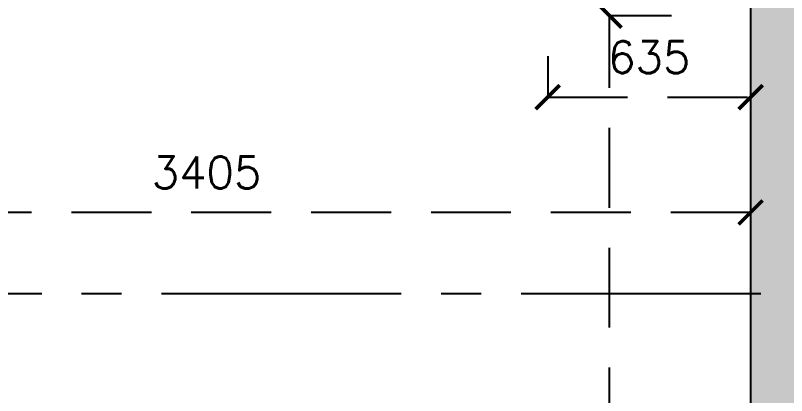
# Model space of a CAD drawing. Header units: millimetres. Extents: x 1124992 to 1258557, y -5767803 to -5695799.
# Drawn here: x 1207452 to 1209865, y -5703513 to -5702325 of the extents above; entities that cross this region are included whole.
import ezdxf

# ---------------------------------------------------------------- set-up
doc = ezdxf.new("R2010")
doc.units = ezdxf.units.MM
doc.header["$LTSCALE"] = 1000
doc.header["$MEASUREMENT"] = 0
for name, pattern in [('$1$AUDIT_D_120904163729-0', [0]), ('$36$HIDDEN', [0.375, 0.25, -0.125]), ('AUDIT_D_120904163729-0', [0]), ('T8(T9 IS SIMILAR) - DIMENSION & TEXTING$0$HIDDEN', [0.375, 0.25, -0.125]), ('T8_REFUGE COLUMNS$0$CENTER2', [1.125, 0.75, -0.125, 0.125, -0.125])]:
    doc.linetypes.add(name, pattern=pattern)
doc.layers.get('0').update_dxf_attribs({"linetype": 'AUDIT_D_120904163729-0'})
for name, color, linetype in [('$0$A-HATCH -160', 251, '$1$AUDIT_D_120904163729-0'), ('$21$A-DIMENSIONS', 2, '$36$HIDDEN'), ('T8(T9 IS SIMILAR) - DIMENSION & TEXTING$0$A-DIMENSIONS', 2, 'T8(T9 IS SIMILAR) - DIMENSION & TEXTING$0$HIDDEN'), ('T8_REFUGE COLUMNS$0$A-CENTERLINE', 193, 'T8_REFUGE COLUMNS$0$CENTER2'), ('T8_REFUGE COLUMNS$0$A-RCC COLS', 3, 'Continuous'), ('T8_TYPICAL COLUMNS$0$A-RCC COLS', 3, 'Continuous')]:
    doc.layers.add(name, color=color, linetype=linetype)
doc.layers.add('T8(T9 IS SIMILAR)$0$D&W', color=8, linetype='Continuous', lineweight=25)
doc.layers.add('T8_REFUGE COLUMNS$1$COL-HATCH', color=7, linetype='Continuous', lineweight=25, true_color=0xa3a3a3)
doc.styles.add('T8(T9 IS SIMILAR) - DIMENSION & TEXTING$0$Romans 1', font='romans.shx', dxfattribs={"height": 100})
doc.dimstyles.new('T8(T9 IS SIMILAR) - DIMENSION & TEXTING$0$ALPINE S', dxfattribs={"dimscale": 0, "dimtxt": 100, "dimasz": 75, "dimexe": 0, "dimexo": 0, "dimgap": 75, "dimtad": 1, "dimdec": 0, "dimzin": 0, "dimdsep": 46, "dimtxsty": 'T8(T9 IS SIMILAR) - DIMENSION & TEXTING$0$Romans 1', "dimblk": 'T8(T9 IS SIMILAR) - DIMENSION & TEXTING$0$_ArchTick', "dimcen": 0.09, "dimclrd": 256, "dimclre": 256, "dimclrt": 7, "dimadec": 0, "dimazin": 0, "dimtfac": 1, "dimtdec": 0, "dimtofl": 0, "dimtmove": 1, "dimatfit": 0, "dimldrblk": 'T8(T9 IS SIMILAR) - DIMENSION & TEXTING$0$_Open90', "dimfxl": 1, "dimtolj": 1, "dimtzin": 0, "dimarcsym": 0})

# ---------------------------------------------------------------- blocks, each defined once
blk = doc.blocks.new('T8(T9 IS SIMILAR) - DIMENSION & TEXTING$0$_ArchTick')
at = {"color": 0, "linetype": 'ByBlock', "const_width": 0.15}
blk.add_lwpolyline([(-0.5, -0.5), (0.5, 0.5)], dxfattribs=at)
blk = doc.blocks.new('*D425')
at = {"layer": 'T8(T9 IS SIMILAR) - DIMENSION & TEXTING$0$A-DIMENSIONS', "linetype": 'T8(T9 IS SIMILAR) - DIMENSION & TEXTING$0$HIDDEN', "lineweight": -2, "transparency": 16777216}
for p, q in [((1206347.3, -5702722.3), (1206347.3, -5702940.9)), ((1209752.3, -5702722.3), (1209752.3, -5702940.9))]:
    blk.add_line(p, q, dxfattribs=at)
at = {"layer": 'T8(T9 IS SIMILAR) - DIMENSION & TEXTING$0$A-DIMENSIONS', "lineweight": -2, "transparency": 16777216}
blk.add_line((1209752.3, -5702940.9), (1206347.3, -5702940.9), dxfattribs=at)
at = {"layer": 'T8(T9 IS SIMILAR) - DIMENSION & TEXTING$0$A-DIMENSIONS', "linetype": 'ByBlock', "lineweight": -2, "transparency": 16777216, "xscale": 75, "yscale": 75, "zscale": 75, "rotation": 180}
blk.add_blockref('T8(T9 IS SIMILAR) - DIMENSION & TEXTING$0$_ArchTick', (1206347.3, -5702940.9), dxfattribs=at)
at = {"layer": 'T8(T9 IS SIMILAR) - DIMENSION & TEXTING$0$A-DIMENSIONS', "linetype": 'ByBlock', "lineweight": -2, "transparency": 16777216, "xscale": 75, "yscale": 75, "zscale": 75}
blk.add_blockref('T8(T9 IS SIMILAR) - DIMENSION & TEXTING$0$_ArchTick', (1209752.3, -5702940.9), dxfattribs=at)
at = {"layer": 'T8(T9 IS SIMILAR) - DIMENSION & TEXTING$0$A-DIMENSIONS', "color": 7, "linetype": 'ByBlock', "transparency": 16777216, "insert": (1208049.8, -5702815.9), "char_height": 100, "attachment_point": 5, "style": 'T8(T9 IS SIMILAR) - DIMENSION & TEXTING$0$Romans 1'}
blk.add_mtext('\\A1;3405', dxfattribs=at)
blk = doc.blocks.new('T8(T9 IS SIMILAR) - DIMENSION & TEXTING$0$_Open90')
at = {"color": 0, "linetype": 'ByBlock', "lineweight": -2}
for p, q in [((-0.5, 0.5), (0, 0)), ((0, 0), (-1, 0)), ((0, 0), (-0.5, -0.5))]:
    blk.add_line(p, q, dxfattribs=at)
blk = doc.blocks.new('*D426')
at = {"layer": 'T8(T9 IS SIMILAR) - DIMENSION & TEXTING$0$A-DIMENSIONS', "linetype": 'T8(T9 IS SIMILAR) - DIMENSION & TEXTING$0$HIDDEN', "lineweight": -2, "transparency": 16777216}
for p, q in [((1209117.3, -5702451.9), (1209117.3, -5702580.5)), ((1209752.3, -5702451.9), (1209752.3, -5702580.5))]:
    blk.add_line(p, q, dxfattribs=at)
at = {"layer": 'T8(T9 IS SIMILAR) - DIMENSION & TEXTING$0$A-DIMENSIONS', "lineweight": -2, "transparency": 16777216}
blk.add_line((1209117.3, -5702580.5), (1209752.3, -5702580.5), dxfattribs=at)
at = {"layer": 'T8(T9 IS SIMILAR) - DIMENSION & TEXTING$0$A-DIMENSIONS', "linetype": 'ByBlock', "lineweight": -2, "transparency": 16777216, "xscale": 75, "yscale": 75, "zscale": 75, "rotation": 180}
blk.add_blockref('T8(T9 IS SIMILAR) - DIMENSION & TEXTING$0$_ArchTick', (1209117.3, -5702580.5), dxfattribs=at)
at = {"layer": 'T8(T9 IS SIMILAR) - DIMENSION & TEXTING$0$A-DIMENSIONS', "linetype": 'ByBlock', "lineweight": -2, "transparency": 16777216, "xscale": 75, "yscale": 75, "zscale": 75}
blk.add_blockref('T8(T9 IS SIMILAR) - DIMENSION & TEXTING$0$_ArchTick', (1209752.3, -5702580.5), dxfattribs=at)
at = {"layer": 'T8(T9 IS SIMILAR) - DIMENSION & TEXTING$0$A-DIMENSIONS', "color": 7, "linetype": 'ByBlock', "transparency": 16777216, "insert": (1209434.8, -5702455.5), "char_height": 100, "attachment_point": 5, "style": 'T8(T9 IS SIMILAR) - DIMENSION & TEXTING$0$Romans 1'}
blk.add_mtext('\\A1;635', dxfattribs=at)
blk = doc.blocks.new('*D428')
at = {"layer": 'T8(T9 IS SIMILAR) - DIMENSION & TEXTING$0$A-DIMENSIONS', "linetype": 'T8(T9 IS SIMILAR) - DIMENSION & TEXTING$0$HIDDEN', "lineweight": -2, "transparency": 16777216}
for p, q in [((1209504.8, -5702325.8), (1209310.8, -5702325.8)), ((1209602.3, -5706300.9), (1209310.8, -5706300.9))]:
    blk.add_line(p, q, dxfattribs=at)
at = {"layer": 'T8(T9 IS SIMILAR) - DIMENSION & TEXTING$0$A-DIMENSIONS', "lineweight": -2, "transparency": 16777216}
blk.add_line((1209310.8, -5706300.9), (1209310.8, -5702325.8), dxfattribs=at)
at = {"layer": 'T8(T9 IS SIMILAR) - DIMENSION & TEXTING$0$A-DIMENSIONS', "linetype": 'ByBlock', "lineweight": -2, "transparency": 16777216, "xscale": 75, "yscale": 75, "zscale": 75}
for p, rotation in [((1209310.8, -5702325.8), 90), ((1209310.8, -5706300.9), 270)]:
    blk.add_blockref('T8(T9 IS SIMILAR) - DIMENSION & TEXTING$0$_ArchTick', p, dxfattribs=dict(at, rotation=rotation))
at = {"layer": 'T8(T9 IS SIMILAR) - DIMENSION & TEXTING$0$A-DIMENSIONS', "color": 7, "linetype": 'ByBlock', "transparency": 16777216, "insert": (1209185.8, -5704313.4), "char_height": 100, "attachment_point": 5, "rotation": 90, "style": 'T8(T9 IS SIMILAR) - DIMENSION & TEXTING$0$Romans 1'}
blk.add_mtext('\\A1;3975', dxfattribs=at)
blk = doc.blocks.new('T8_REFUGE COLUMNS')
at = {"layer": 'T8_REFUGE COLUMNS$1$COL-HATCH', "linetype": 'ByBlock'}
h = blk.add_hatch(color=256, dxfattribs=at)
h.dxf.hatch_style = 1
h.paths.add_polyline_path([(1210052.1, -5701089.9), (1209752.1, -5701089.9), (1209752.1, -5705299.9), (1210052.1, -5705299.9)])
at = {"layer": 'T8_REFUGE COLUMNS$0$A-CENTERLINE'}
blk.add_line((1214284.1, -5703194.9), (1182156.9, -5703194.9), dxfattribs=at)
at = {"layer": 'T8_REFUGE COLUMNS$0$A-RCC COLS', "linetype": 'ByBlock'}
blk.add_lwpolyline([(1210052.1, -5701089.9), (1209752.1, -5701089.9), (1209752.1, -5705299.9), (1210052.1, -5705299.9)], close=True, dxfattribs=at)
blk = doc.blocks.new('T8_TYPICAL COLUMNS')
at = {"layer": 'T8_TYPICAL COLUMNS$0$A-RCC COLS', "linetype": 'ByBlock'}
blk.add_blockref('T8_REFUGE COLUMNS', (0, 0), dxfattribs=at)
blk = doc.blocks.new('T8(T9 IS SIMILAR)')
at = {"layer": 'T8(T9 IS SIMILAR)$0$D&W', "linetype": 'ByBlock'}
blk.add_blockref('T8_TYPICAL COLUMNS', (0, 0), dxfattribs=at)
blk = doc.blocks.new('T8(T9 IS SIMILAR) - DIMENSION & TEXTING')
at = {"layer": 'T8(T9 IS SIMILAR) - DIMENSION & TEXTING$0$A-DIMENSIONS', "linetype": 'ByBlock'}
for base, p1, p2, angle, picture, middle in [((1209310.8, -5702325.8), (1209602.3, -5706300.9), (1209504.8, -5702325.8), 270, '*D428', (1209185.8, -5704313.4)), ((1209752.3, -5702580.5), (1209117.3, -5702451.9), (1209752.3, -5702451.9, -0.1), 180, '*D426', (1209434.8, -5702455.5)), ((1206347.3, -5702940.9), (1209752.3, -5702722.3, -0.1), (1206347.3, -5702722.3), 180, '*D425', (1208049.8, -5702815.9))]:
    dim = blk.add_linear_dim(base=base, p1=p1, p2=p2, angle=angle, dimstyle='T8(T9 IS SIMILAR) - DIMENSION & TEXTING$0$ALPINE S', override={"dimscale": 1, "dimfxl": 5, "dimarcsym": 1}, dxfattribs=at)
    dim.commit()
    dim.dimension.update_dxf_attribs({"geometry": picture, "text_midpoint": middle})

msp = doc.modelspace()

# ---------------------------------------------------------------- block references
at = {"layer": '$21$A-DIMENSIONS', "linetype": 'ByBlock'}
msp.add_blockref('T8(T9 IS SIMILAR)', (0, 0), dxfattribs=at)

# ---------------------------------------------------------------- next in the draw order: block references
at = {"layer": '$0$A-HATCH -160', "linetype": 'ByBlock'}
msp.add_blockref('T8(T9 IS SIMILAR) - DIMENSION & TEXTING', (0, 0), dxfattribs=at)

doc.saveas('drawing.dxf')
